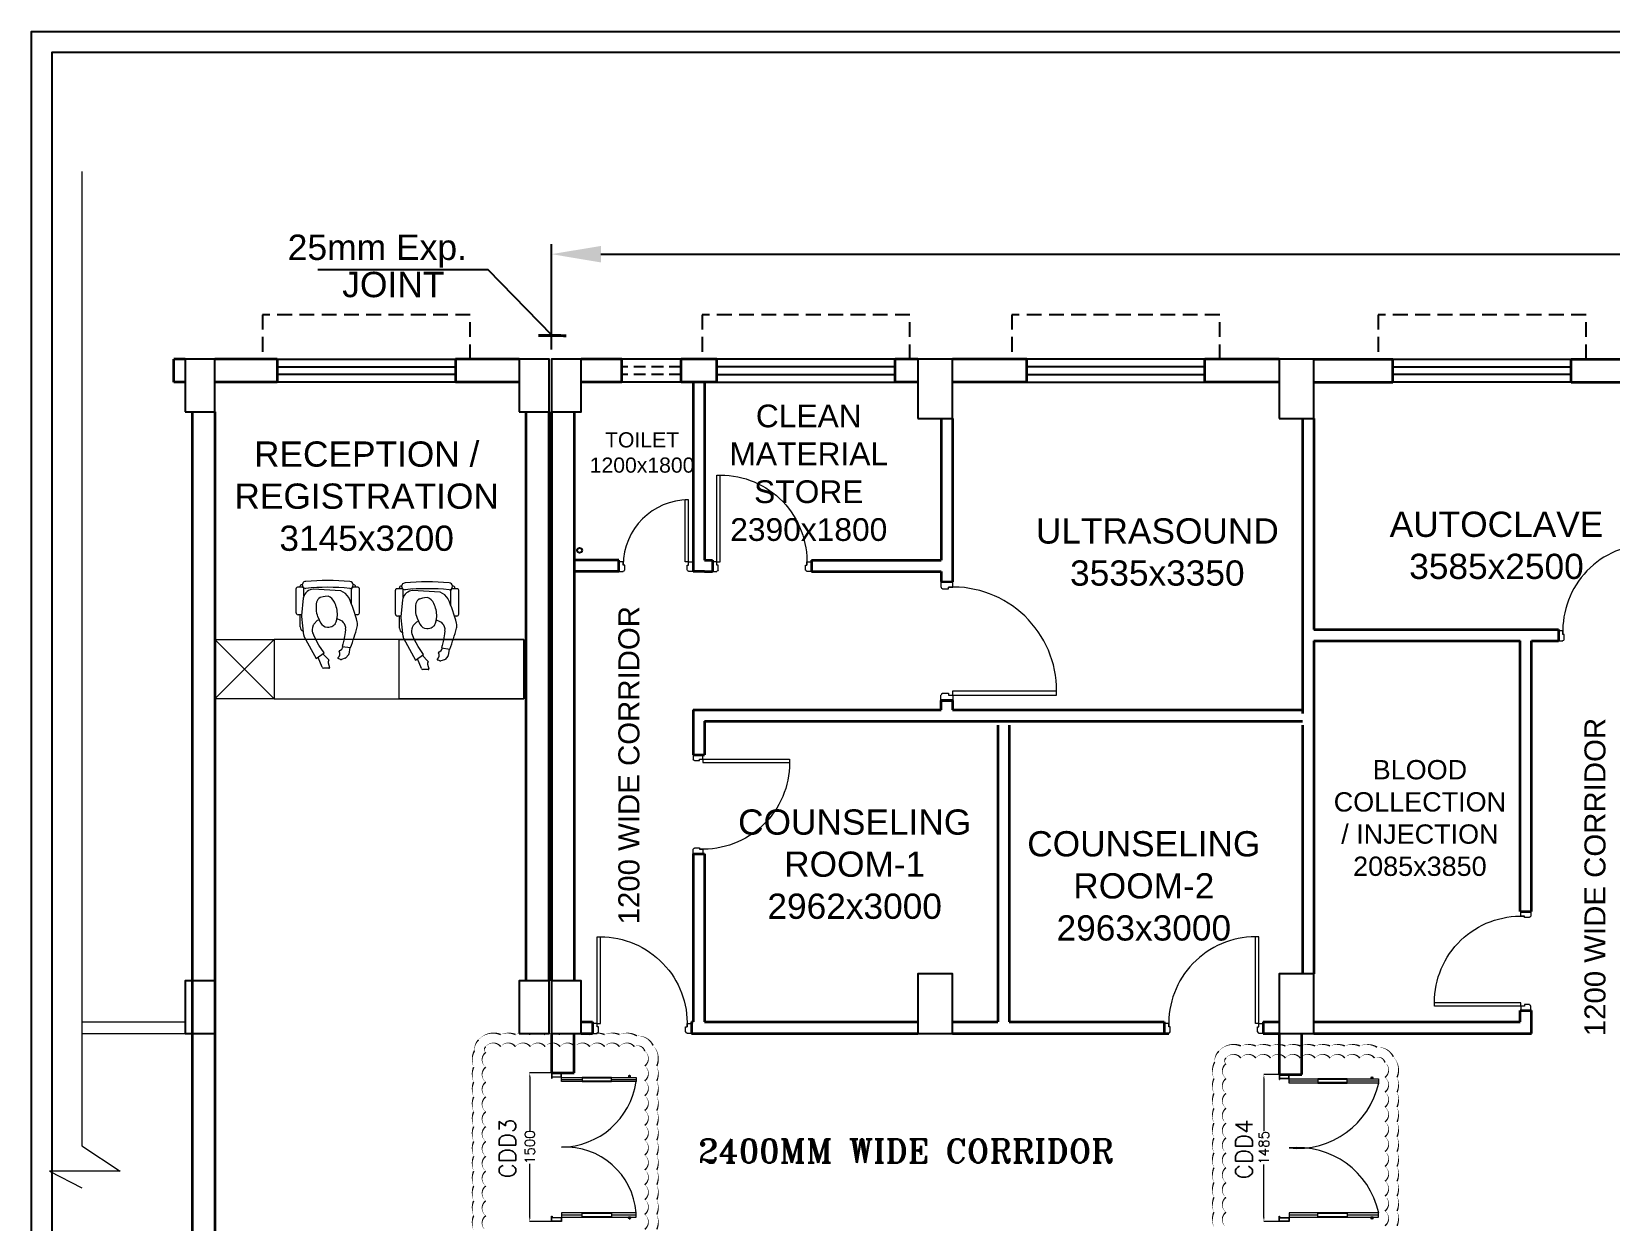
# Model space of a CAD drawing. Header units: millimetres. Extents: x 1319230 to 2124380, y -346496 to -91575.
# Drawn here: x 2083807 to 2099755, y -250066 to -238045 of the extents above; entities that cross this region are included whole.
import ezdxf
from ezdxf.enums import TextEntityAlignment as Align

# ---------------------------------------------------------------- set-up
doc = ezdxf.new("R2010")
doc.units = ezdxf.units.MM
doc.header["$LTSCALE"] = 600
doc.header["$MEASUREMENT"] = 0
doc.header["$PDMODE"] = 35
doc.linetypes.add('HIDDEN', pattern=[0.375, 0.25, -0.125])
for name, color, linetype, lineweight in [('1200 Door', 144, 'Continuous', 5), ('D.F', 251, 'Continuous', 5), ('DIM', 7, 'Continuous', 0), ('DOOR', 144, 'Continuous', 13), ('Double Leaf Door', 4, 'Continuous', 18), ('Double Leaf Door Emergency', 1, 'Continuous', 18), ('funiture', 30, 'Continuous', 13), ('P-Wall', 8, 'Continuous', 35)]:
    doc.layers.add(name, color=color, linetype=linetype, lineweight=lineweight)
for name, color, linetype in [('col', 5, 'Continuous'), ('Dimensions', 7, 'Continuous'), ('EXP JOINT', 3, 'Continuous'), ('Lines', 7, 'Continuous'), ('MEP_HVAC_DRAIN_PIPE', 7, 'Continuous'), ('TEXT', 6, 'Continuous'), ('wall', 1, 'Continuous'), ('Window', 4, 'Continuous')]:
    doc.layers.add(name, color=color, linetype=linetype)
doc.styles.add('ARIAL', font='arial.ttf')
doc.styles.add('ROMANS', font='romans.shx')
doc.styles.add('ROMANT', font='romant.shx')
doc.dimstyles.new('AEPL1', dxfattribs={"dimtxt": 100, "dimasz": 40, "dimexe": 1.25, "dimexo": 5, "dimtad": 0, "dimdec": 0, "dimtxsty": 'ROMANS', "dimcen": 2.5, "dimclrd": 250, "dimclre": 250, "dimclrt": 7, "dimadec": 0, "dimazin": 0, "dimtfac": 1, "dimtdec": 0, "dimtmove": 0, "dimatfit": 3, "dimfxl": 1, "dimlwd": 0, "dimlwe": 0, "dimarcsym": 0})
doc.dimstyles.new('CSB', dxfattribs={"dimscale": 150, "dimtxt": 1.5, "dimasz": 1.5, "dimexe": 1, "dimexo": 1, "dimgap": 1, "dimtad": 1, "dimdec": 0, "dimzin": 0, "dimdsep": 46, "dimtxsty": 'ROMANS', "dimblk": 'ARCHTICK', "dimcen": 1, "dimdle": 1, "dimclrd": 5, "dimclre": 5, "dimclrt": 6, "dimadec": 0, "dimazin": 0, "dimtfac": 1, "dimtdec": 0, "dimtix": 1, "dimtmove": 2, "dimatfit": 3, "dimldrblk": 'ARCHTICK', "dimfxl": 1, "dimtolj": 1, "dimtzin": 0, "dimarcsym": 0})
doc.dimstyles.get("Standard").update_dxf_attribs({"dimscale": 1.5, "dimtxt": 150, "dimasz": 150, "dimexe": 100, "dimexo": 100, "dimgap": 0.25, "dimtad": 0, "dimdec": 0, "dimzin": 0, "dimdsep": 46, "dimtxsty": 'ARIAL', "dimcen": 0.09, "dimdle": 100, "dimclrd": 7, "dimclre": 7, "dimclrt": 7, "dimadec": 0, "dimazin": 0, "dimtfac": 1, "dimtdec": 0, "dimtofl": 0, "dimtmove": 0, "dimatfit": 3, "dimfxl": 1, "dimtolj": 1, "dimtzin": 0, "dimarcsym": 0})

# ---------------------------------------------------------------- blocks, each defined once
blk = doc.blocks.new('A$C19B8274B')
at = {"layer": 'DOOR'}
blk.add_line((-45, 925), (-80, 925), dxfattribs=at)
at = {"layer": 'DOOR', "color": 8}
for p, q in [((-80, 50), (-80, 925)), ((-45, 50), (-45, 925)), ((-45, 50), (-80, 50)), ((-955, -50), (-955, -47.5)), ((-940, -35), (-942.5, -35)), ((-60, -35), (-57.5, -35)), ((-45, -50), (-45, -47.5))]:
    blk.add_line(p, q, dxfattribs=at)
for points in [[(-940, 15), (-955, 15), (-955, 50), (-1000, 50), (-1000, -50), (-955, -50)], [(-940, -35), (-940, 15)], [(-60, 15), (-45, 15), (-45, 50), (0, 50), (0, -50), (-45, -50)], [(-60, -35), (-60, 15)]]:
    blk.add_lwpolyline(points, dxfattribs=at)
for centre, radius, start, end in [((-80, 50), 875, 90, 182.29244), ((-955, -35), 12.5, 270, 0), ((-45, -35), 12.5, 180, 270)]:
    blk.add_arc(centre, radius, start, end, dxfattribs=at)
blk = doc.blocks.new('W1800')
at = {"layer": 'wall', "color": 7}
for p, q in [((0, -58), (0, 173)), ((1800, 173), (1800, -58))]:
    blk.add_line(p, q, dxfattribs=at)
at = {"layer": 'Window'}
for p, q in [((0, 173), (1800, 173)), ((0, 98), (1800, 98)), ((1800, 18), (0, 18)), ((1800, -58), (0, -58))]:
    blk.add_line(p, q, dxfattribs=at)
blk = doc.blocks.new('*D153')
at = {"layer": 'D.F', "color": 5, "lineweight": -2, "transparency": 16777216}
for p, q in [((2089059, -241256), (2089059, -240194)), ((2089559, -240294), (2102018, -240294)), ((2121834, -240294), (2109376, -240294)), ((2122334, -241256), (2122334, -240194))]:
    blk.add_line(p, q, dxfattribs=at)
at = {"layer": 'D.F', "color": 5, "transparency": 16777216}
for points in [[(2089559, -240211), (2089559, -240378), (2089059, -240294)], [(2121834, -240378), (2121834, -240211), (2122334, -240294)]]:
    blk.add_solid(points, dxfattribs=at)
at = {"layer": 'Defpoints', "color": 0, "transparency": 16777216}
for p in [(2089059, -240294), (2089059, -241356), (2122334, -241356)]:
    blk.add_point(p, dxfattribs=at)
at = {"layer": 'D.F', "color": 7, "transparency": 16777216, "insert": (2105697, -240294), "char_height": 750, "attachment_point": 5, "style": 'ROMANT'}
blk.add_mtext('\\A1;{\\H0.6667x;INFERTILITY CENTER}', dxfattribs=at)
blk = doc.blocks.new('750')
at = {"layer": 'DOOR', "color": 8}
for p, q in [((-50, 705), (-47.5, 705)), ((-35, 690), (-35, 692.5)), ((-50, 45), (-47.5, 45)), ((-35, 60), (-35, 57.5)), ((50, 45), (50, 80)), ((50, 80), (675, 80)), ((50, 45), (675, 45)), ((675, 45), (675, 80))]:
    blk.add_line(p, q, dxfattribs=at)
for points in [[(15, 690), (15, 705), (50, 705), (50, 750), (-50, 750), (-50, 705)], [(-35, 690), (15, 690)], [(15, 60), (15, 45), (50, 45), (50, 0), (-50, 0), (-50, 45)], [(-35, 60), (15, 60)]]:
    blk.add_lwpolyline(points, dxfattribs=at)
for centre, radius, start, end in [((-35, 705), 12.5, 180, 270), ((15, 45), 660, 0, 90), ((-35, 45), 12.5, 90, 180)]:
    blk.add_arc(centre, radius, start, end, dxfattribs=at)
blk = doc.blocks.new('A$C749C31A5')
for p, q in [((132, 715), (163, 726)), ((173, 725), (195, 716)), ((288, 755), (275, 799)), ((280, 806), (329, 804)), ((281, 738), (283, 739)), ((336, 674), (281, 730)), ((343, 795), (380, 706)), ((158, 607), (82, 617)), ((88, 617), (96, 677)), ((99, 684), (126, 712)), ((142, 548), (152, 585)), ((152, 585), (158, 607)), ((396, 718), (325, 666)), ((325, 666), (373, 594)), ((373, 594), (409, 525)), ((506, 518), (396, 718)), ((126, 448), (127, 450)), ((127, 450), (130, 478)), ((130, 478), (136, 515)), ((136, 515), (142, 548)), ((409, 525), (429, 481)), ((432, 457), (428, 425)), ((531, 330), (512, 501)), ((0, 297), (0, 75)), ((18, 315), (39, 315)), ((162, 371), (148, 385)), ((179, 362), (162, 371)), ((206, 350), (179, 362)), ((207, 359), (202, 318)), ((212, 380), (207, 359)), ((221, 397), (212, 380)), ((383, 333), (356, 388)), ((384, 366), (370, 361)), ((417, 401), (384, 366)), ((515, 164), (531, 321)), ((531, 315), (563, 315)), ((544, 425), (544, 315)), ((581, 297), (581, 75)), ((72, 221), (72, 80)), ((98, 157), (129, 119)), ((287, 145), (314, 146)), ((314, 146), (334, 149)), ((334, 149), (360, 158)), ((514, 154), (515, 164)), ((12, 63), (54, 63)), ((36, 63), (36, 56)), ((54, 38), (57, 38)), ((129, 119), (169, 94)), ((169, 94), (423, 80)), ((510, 141), (510, 80)), ((524, 38), (527, 38)), ((527, 63), (569, 63)), ((545, 63), (545, 56))]:
    blk.add_line(p, q)
for centre, major_axis, start_param, end_param in [((168, 713), (9.48, 9.48), 0.392715, 1.111217), ((280, 801), (-3.64, 3.64), -0.820791, 1.065616), ((284, 734), (3.64, 3.64), 1.454932, 3.132464), ((273, 751), (-10.9, 10.9), 3.025729, 4.207208), ((329, 789), (10.9, 10.9), 5.894858, 7.03319), ((1922, -82), (-1392, 1392), 0.422326, 0.524594), ((109, 675), (9.48, 9.48), 1.575781, 2.235741), ((136, 702), (-9.48, 9.48), -0.459579, 0.004984), ((208, 587), (-44.7, 44.7), -0.389622, 0.44073), ((224, 675), (31.1, 31.1), 1.473299, 2.900347), ((182, 650), (3.16, 3.16), 4.322767, 6.041939), ((193, 712), (-3.16, 3.16), 3.044095, 5.105104), ((197, 437), (50.6, 50.6), 2.20036, 3.165612), ((388, 463), (-31.6, 31.6), 3.79164, 4.353509), ((467, 496), (31.6, 31.6), 5.612395, 6.001159), ((500, 425), (31.1, 31.1), 5.497787, 6.69493), ((18, 297), (12.6, 12.6), 0.785398, 2.356194), ((107, 403), (-63.2, 63.2), 0.524594, 1.034846), ((1343, 718), (-365, 1316), 1.549601, 1.723123), ((444, 312), (236, 54), 2.890446, 3.399922), ((277, 356), (-49.3, 49.3), -0.268954, 0.150173), ((291, 334), (67.6, 67.6), 0.764553, 1.316959), ((293, 360), (-49, 49), 4.341426, 5.496709), ((148, 247), (-177, 177), 3.73355, 4.276249), ((384, 431), (-31.6, 31.6), 3.183154, 3.79164), ((487, 325), (-31.6, 31.6), 3.824541, 4.041599), ((563, 297), (12.6, 12.6), 5.497787, 7.068583), ((318, 235), (67.3, 67.3), 2.74069, 3.590533), ((336, 210), (-40.8, 40.8), 2.779238, 3.730613), ((418, 179), (-70, 70), 2.402881, 3.670313), ((12, 75), (8.63, 8.63), 2.356194, 3.926991), ((54, 56), (-13, 13), 0.785398, 2.356194), ((54, 80), (-12.6, 12.6), 2.356194, 3.926991), ((88, 41), (-22.2, 22.2), -0.785398, 2.356194), ((291, 2090), (-38, 2027), 3.022801, 3.222589), ((291, 2090), (-2089, 53), 1.499279, 1.693085), ((493, 41), (-22.2, 22.2), 2.356194, 5.497787), ((527, 80), (-12.6, 12.6), 0.785398, 2.356194), ((527, 56), (13, 13), 3.926991, 5.497787), ((569, 75), (-8.63, 8.63), 2.356194, 3.926991)]:
    blk.add_ellipse(centre, major_axis=major_axis, ratio=1, start_param=start_param, end_param=end_param)
blk = doc.blocks.new('2000x80')
at = {"layer": 'Double Leaf Door'}
for points in [[(104188, -25358), (104193, -25358), (104193, -25061), (104188, -25061)], [(104231, -25061), (104226, -25061), (104226, -25358), (104231, -25358)], [(105556, -25061), (105561, -25061), (105561, -25358), (105556, -25358)], [(105599, -25358), (105594, -25358), (105594, -25061), (105599, -25061)]]:
    blk.add_hatch(color=6, dxfattribs=at).paths.add_polyline_path(points)
at = {"layer": 'Double Leaf Door', "color": 8}
for p, q in [((104173, -24871), (104173, -24888)), ((104188, -24869), (104175, -24869)), ((104188, -25567), (104188, -24813)), ((104188, -24813), (104231, -24813)), ((104188, -24869), (104188, -24890)), ((104209, -25061), (104209, -24813)), ((104231, -24813), (104231, -25567)), ((105599, -24813), (105556, -24813)), ((105556, -24813), (105556, -25567)), ((105577, -25061), (105577, -24813)), ((105599, -25567), (105599, -24813)), ((105599, -24869), (105612, -24869)), ((105599, -24869), (105599, -24890)), ((105614, -24871), (105614, -24888)), ((104175, -24890), (104188, -24890)), ((105612, -24890), (105599, -24890)), ((104209, -25567), (104209, -25358)), ((105577, -25567), (105577, -25358)), ((104143, -25567), (104143, -25667)), ((104184, -25567), (104143, -25567)), ((104143, -25667), (104184, -25667)), ((104145, -25569), (104145, -25665)), ((104182, -25569), (104145, -25569)), ((104145, -25665), (104184, -25665)), ((104182, -25664), (104182, -25569)), ((104194, -25664), (104182, -25664)), ((104184, -25662), (104184, -25567)), ((104195, -25662), (104184, -25662)), ((104184, -25665), (104194, -25665)), ((104184, -25667), (104195, -25667)), ((104231, -25567), (104188, -25567)), ((104194, -25665), (104194, -25664)), ((104195, -25667), (104195, -25662)), ((105556, -25567), (105599, -25567)), ((105591, -25667), (105591, -25662)), ((105591, -25662), (105603, -25662)), ((105603, -25667), (105591, -25667)), ((105593, -25665), (105593, -25664)), ((105593, -25664), (105605, -25664)), ((105603, -25665), (105593, -25665)), ((105603, -25662), (105603, -25567)), ((105603, -25567), (105643, -25567)), ((105641, -25665), (105603, -25665)), ((105643, -25667), (105603, -25667)), ((105605, -25664), (105605, -25569)), ((105605, -25569), (105641, -25569)), ((105641, -25569), (105641, -25665)), ((105643, -25567), (105643, -25667))]:
    blk.add_line(p, q, dxfattribs=at)
at = {"layer": 'Double Leaf Door', "color": 6}
for p, q in [((104231, -25061), (104188, -25061)), ((104188, -25061), (104188, -25358)), ((104193, -25358), (104193, -25061)), ((104226, -25358), (104226, -25061)), ((104231, -25358), (104231, -25061)), ((105556, -25358), (105556, -25061)), ((105556, -25061), (105599, -25061)), ((105561, -25358), (105561, -25061)), ((105594, -25358), (105594, -25061)), ((105599, -25061), (105599, -25358)), ((104188, -25358), (104231, -25358)), ((105599, -25358), (105556, -25358))]:
    blk.add_line(p, q, dxfattribs=at)
at = {"layer": 'Double Leaf Door', "color": 6, "ltscale": 100}
for p, q in [((104226, -25061), (104226, -25358)), ((105561, -25061), (105561, -25358))]:
    blk.add_line(p, q, dxfattribs=at)
at = {"layer": 'Double Leaf Door', "color": 6}
for points in [[(104188, -25061), (104188, -25358), (104193, -25358), (104193, -25061), (104188, -25061)], [(104231, -25061), (104231, -25358), (104226, -25358), (104226, -25061), (104231, -25061)], [(105556, -25061), (105556, -25358), (105561, -25358), (105561, -25061), (105556, -25061)], [(105599, -25061), (105599, -25358), (105594, -25358), (105594, -25061), (105599, -25061)]]:
    blk.add_lwpolyline(points, dxfattribs=at)
at = {"layer": 'Double Leaf Door', "ltscale": 5000}
for points in [[(104188, -25061), (104188, -25358), (104193, -25358), (104193, -25061), (104188, -25061)], [(105599, -25061), (105599, -25358), (105594, -25358), (105594, -25061), (105599, -25061)]]:
    blk.add_lwpolyline(points, dxfattribs=at)
at = {"layer": 'Double Leaf Door', "color": 8}
for centre, radius, start, end in [((104173, -24880), 3.72, 90, 270), ((104175, -24871), 1.98, 90, 180), ((104124, -25575), 769, 0.5663, 81.9975), ((105608, -25527), 716, 94.2105, 183.2258), ((105612, -24871), 1.98, 0, 90), ((105614, -24880), 3.72, 270, 90), ((104175, -24888), 1.98, 180, 270), ((105612, -24888), 1.98, 270, 0)]:
    blk.add_arc(centre, radius, start, end, dxfattribs=at)
blk = doc.blocks.new('*D170')
at = {"layer": 'Defpoints', "color": 0, "transparency": 16777216}
for p in [(2089059, -248566), (2088840, -250066), (2089059, -250066)]:
    blk.add_point(p, dxfattribs=at)
at = {"layer": 'DIM', "color": 250, "lineweight": 0, "transparency": 16777216}
for p, q in [((2089054, -248566), (2088838, -248566)), ((2088840, -248606), (2088840, -249147)), ((2088840, -250026), (2088840, -249485)), ((2089054, -250066), (2088838, -250066))]:
    blk.add_line(p, q, dxfattribs=at)
at = {"layer": 'DIM', "color": 250, "transparency": 16777216}
for points in [[(2088846, -248606), (2088833, -248606), (2088840, -248566)], [(2088833, -250026), (2088846, -250026), (2088840, -250066)]]:
    blk.add_solid(points, dxfattribs=at)
at = {"layer": 'DIM', "color": 7, "transparency": 16777216, "insert": (2088840, -249316), "char_height": 100, "attachment_point": 5, "rotation": 90, "style": 'ROMANS'}
blk.add_mtext('1500', dxfattribs=at)
blk = doc.blocks.new('2000x2100x100')
at = {"layer": 'Double Leaf Door'}
for points in [[(-17135, -48195), (-17130, -48195), (-17130, -47898), (-17135, -47898)], [(-17091, -47898), (-17096, -47898), (-17096, -48195), (-17091, -48195)], [(-15782, -47898), (-15777, -47898), (-15777, -48195), (-15782, -48195)], [(-15738, -48195), (-15743, -48195), (-15743, -47898), (-15738, -47898)]]:
    blk.add_hatch(color=6, dxfattribs=at).paths.add_polyline_path(points)
at = {"layer": 'Double Leaf Door', "color": 6}
for p, q in [((-17091, -47898), (-17135, -47898)), ((-17135, -47898), (-17135, -48195)), ((-17130, -48195), (-17130, -47898)), ((-17096, -48195), (-17096, -47898)), ((-17091, -48195), (-17091, -47898)), ((-15782, -48195), (-15782, -47898)), ((-15782, -47898), (-15738, -47898)), ((-15777, -48195), (-15777, -47898)), ((-15743, -48195), (-15743, -47898)), ((-15738, -47898), (-15738, -48195)), ((-17135, -48195), (-17091, -48195)), ((-15738, -48195), (-15782, -48195))]:
    blk.add_line(p, q, dxfattribs=at)
at = {"layer": 'Double Leaf Door', "color": 6, "ltscale": 100}
for p, q in [((-17096, -47898), (-17096, -48195)), ((-15777, -47898), (-15777, -48195))]:
    blk.add_line(p, q, dxfattribs=at)
at = {"layer": 'Double Leaf Door', "color": 8}
for p, q in [((-17179, -48484), (-17179, -48584)), ((-17139, -48484), (-17179, -48484)), ((-17179, -48584), (-17139, -48584)), ((-17177, -48486), (-17177, -48582)), ((-17141, -48486), (-17177, -48486)), ((-17177, -48582), (-17139, -48582)), ((-17141, -48581), (-17141, -48486)), ((-17129, -48581), (-17141, -48581)), ((-17139, -48579), (-17139, -48484)), ((-17127, -48579), (-17139, -48579)), ((-17139, -48582), (-17129, -48582)), ((-17139, -48584), (-17127, -48584)), ((-17129, -48582), (-17129, -48581)), ((-17127, -48584), (-17127, -48579)), ((-15746, -48584), (-15746, -48579)), ((-15746, -48579), (-15734, -48579)), ((-15734, -48584), (-15746, -48584)), ((-15744, -48582), (-15744, -48581)), ((-15744, -48581), (-15732, -48581)), ((-15734, -48582), (-15744, -48582)), ((-15734, -48579), (-15734, -48484)), ((-15734, -48484), (-15694, -48484)), ((-15696, -48582), (-15734, -48582)), ((-15694, -48584), (-15734, -48584)), ((-15732, -48581), (-15732, -48486)), ((-15732, -48486), (-15696, -48486)), ((-15696, -48486), (-15696, -48582)), ((-15694, -48484), (-15694, -48584))]:
    blk.add_line(p, q, dxfattribs=at)
at = {"layer": 'Double Leaf Door', "color": 6}
for points in [[(-17135, -47898), (-17135, -48195), (-17130, -48195), (-17130, -47898), (-17135, -47898)], [(-17091, -47898), (-17091, -48195), (-17096, -48195), (-17096, -47898), (-17091, -47898)], [(-15782, -47898), (-15782, -48195), (-15777, -48195), (-15777, -47898), (-15782, -47898)], [(-15738, -47898), (-15738, -48195), (-15743, -48195), (-15743, -47898), (-15738, -47898)]]:
    blk.add_lwpolyline(points, dxfattribs=at)
at = {"layer": 'Double Leaf Door', "ltscale": 5000}
for points in [[(-17135, -47898), (-17135, -48195), (-17130, -48195), (-17130, -47898), (-17135, -47898)], [(-15738, -47898), (-15738, -48195), (-15743, -48195), (-15743, -47898), (-15738, -47898)]]:
    blk.add_lwpolyline(points, dxfattribs=at)
at = {"layer": 'Double Leaf Door', "color": 8}
for centre, start, end in [((-17273, -48400), 354.2929, 77.5181), ((-15600, -48400), 102.4819, 185.7071)]:
    blk.add_arc(centre, 841, start, end, dxfattribs=at)
at = {"layer": 'Double Leaf Door Emergency', "color": 8}
for p, q in [((-17149, -47637), (-17149, -47655)), ((-17135, -47635), (-17147, -47635)), ((-17147, -47657), (-17135, -47657)), ((-17135, -48484), (-17135, -47580)), ((-17135, -47580), (-17091, -47580)), ((-17135, -47635), (-17135, -47657)), ((-17113, -47898), (-17113, -47580)), ((-17091, -47580), (-17091, -48484)), ((-15738, -47580), (-15782, -47580)), ((-15782, -47580), (-15782, -48484)), ((-15760, -47898), (-15760, -47580)), ((-15738, -48484), (-15738, -47580)), ((-15738, -47635), (-15726, -47635)), ((-15738, -47635), (-15738, -47657)), ((-15726, -47657), (-15738, -47657)), ((-15724, -47637), (-15724, -47655)), ((-17113, -48484), (-17113, -48195)), ((-15760, -48484), (-15760, -48195)), ((-17091, -48484), (-17135, -48484)), ((-15782, -48484), (-15738, -48484))]:
    blk.add_line(p, q, dxfattribs=at)
for centre, radius, start, end in [((-17149, -47646), 3.72, 90, 270), ((-17147, -47637), 1.98, 90, 180), ((-17147, -47655), 1.98, 180, 270), ((-15726, -47637), 1.98, 0, 90), ((-15726, -47655), 1.98, 270, 0), ((-15724, -47646), 3.72, 270, 90)]:
    blk.add_arc(centre, radius, start, end, dxfattribs=at)
blk = doc.blocks.new('*D171')
at = {"layer": 'Defpoints', "color": 0, "transparency": 16777216}
for p in [(2096255, -248581), (2096409, -248581), (2096409, -250066)]:
    blk.add_point(p, dxfattribs=at)
at = {"layer": 'Dimensions', "color": 250, "lineweight": 0, "transparency": 16777216}
for p, q in [((2096404, -248581), (2096253, -248581)), ((2096255, -248621), (2096255, -249154)), ((2096255, -250026), (2096255, -249492)), ((2096404, -250066), (2096253, -250066))]:
    blk.add_line(p, q, dxfattribs=at)
at = {"layer": 'Dimensions', "color": 250, "transparency": 16777216}
for points in [[(2096261, -248621), (2096248, -248621), (2096255, -248581)], [(2096248, -250026), (2096261, -250026), (2096255, -250066)]]:
    blk.add_solid(points, dxfattribs=at)
at = {"layer": 'Dimensions', "color": 7, "transparency": 16777216, "insert": (2096255, -249323), "char_height": 100, "attachment_point": 5, "rotation": 90, "style": 'ROMANS'}
blk.add_mtext('1485', dxfattribs=at)
blk = doc.blocks.new('*D305')
at = {"layer": 'Defpoints', "color": 0, "transparency": 16777216}
for p in [(2089059, -248566), (2088840, -250066), (2089059, -250066)]:
    blk.add_point(p, dxfattribs=at)
at = {"layer": 'DIM', "color": 250, "lineweight": 0, "transparency": 16777216}
for p, q in [((2089054, -248566), (2088838, -248566)), ((2088840, -248606), (2088840, -249146)), ((2088840, -250026), (2088840, -249485)), ((2089054, -250066), (2088838, -250066))]:
    blk.add_line(p, q, dxfattribs=at)
at = {"layer": 'DIM', "color": 250, "transparency": 16777216}
for points in [[(2088833, -248606), (2088846, -248606), (2088840, -248566)], [(2088833, -250026), (2088846, -250026), (2088840, -250066)]]:
    blk.add_solid(points, dxfattribs=at)
at = {"layer": 'DIM', "color": 7, "transparency": 16777216, "insert": (2088840, -249316), "char_height": 100, "attachment_point": 5, "rotation": 90, "style": 'ROMANS'}
blk.add_mtext('1500', dxfattribs=at)

msp = doc.modelspace()

# ---------------------------------------------------------------- linework, layer by layer
for points in [[(2124380.5, -238045.4), (2124380.5, -266855.7), (2083807.4, -266855.7), (2083807.4, -238045.4)], [(2124171.8, -238254.1), (2124171.8, -266647.1), (2084016, -266647.1), (2084016, -238254.1)]]:
    msp.add_lwpolyline(points, close=True)
at = {"layer": 'col'}
for points in [[(2085359.1, -241885.8), (2085659.1, -241885.8), (2085659.1, -241355.8), (2085359.1, -241355.8)], [(2085359.1, -241885.8), (2085659.1, -241885.8), (2085659.1, -241355.8), (2085359.1, -241355.8)], [(2088734.1, -241885.8), (2089034.1, -241885.8), (2089034.1, -241355.8), (2088734.1, -241355.8)], [(2088734.1, -241885.8), (2089034.1, -241885.8), (2089034.1, -241355.8), (2088734.1, -241355.8)], [(2089059.1, -241885.8), (2089359.1, -241885.8), (2089359.1, -241355.8), (2089059.1, -241355.8)], [(2089059.1, -241885.8), (2089359.1, -241885.8), (2089359.1, -241355.8), (2089059.1, -241355.8)], [(2092759.1, -241955.8), (2093109.1, -241955.8), (2093109.1, -241355.8), (2092759.1, -241355.8)], [(2092759.1, -241955.8), (2093109.1, -241955.8), (2093109.1, -241355.8), (2092759.1, -241355.8)], [(2096409.1, -241955.8), (2096759.1, -241955.8), (2096759.1, -241355.8), (2096409.1, -241355.8)], [(2096409.1, -241955.8), (2096759.1, -241955.8), (2096759.1, -241355.8), (2096409.1, -241355.8)], [(2085359.1, -248165.8), (2085659.1, -248165.8), (2085659.1, -247635.8), (2085359.1, -247635.8)], [(2085359.1, -248165.8), (2085659.1, -248165.8), (2085659.1, -247635.8), (2085359.1, -247635.8)], [(2088734.1, -248165.8), (2089034.1, -248165.8), (2089034.1, -247635.8), (2088734.1, -247635.8)], [(2088734.1, -248165.8), (2089034.1, -248165.8), (2089034.1, -247635.8), (2088734.1, -247635.8)], [(2089059.1, -248165.8), (2089359.1, -248165.8), (2089359.1, -247635.8), (2089059.1, -247635.8)], [(2089059.1, -248165.8), (2089359.1, -248165.8), (2089359.1, -247635.8), (2089059.1, -247635.8)], [(2092759.1, -248165.8), (2093109.1, -248165.8), (2093109.1, -247565.8), (2092759.1, -247565.8)], [(2092759.1, -248165.8), (2093109.1, -248165.8), (2093109.1, -247565.8), (2092759.1, -247565.8)], [(2096409.1, -248165.8), (2096759.1, -248165.8), (2096759.1, -247565.8), (2096409.1, -247565.8)], [(2096409.1, -248165.8), (2096759.1, -248165.8), (2096759.1, -247565.8), (2096409.1, -247565.8)]]:
    msp.add_lwpolyline(points, close=True, dxfattribs=at)
at = {"layer": 'D.F', "linetype": 'Continuous'}
for p, q in [((2084315.3, -239457.8), (2084315.3, -249302.6)), ((2084315.3, -248050.8), (2085359.1, -248050.8)), ((2084315.3, -248165.8), (2085359.1, -248165.8)), ((2084315.3, -249302.6), (2084700.6, -249558)), ((2083986.8, -249558), (2084315.3, -249727)), ((2084700.6, -249558), (2083986.8, -249558))]:
    msp.add_line(p, q, dxfattribs=at)
at = {"layer": 'DIM', "color": 5}
for points in [[(2088273, -250157.6, 0, 15, -0.201399), (2088273, -250007.6, 0, 15, -0.201399), (2088273, -249857.6, 0, 15, -0.201399), (2088273, -249707.6, 0, 15, -0.201399), (2088273, -249557.6, 0, 15, -0.201399), (2088273, -249407.6, 0, 15, -0.201399), (2088273, -249257.6, 0, 15, -0.201399), (2088273, -249107.6, 0, 15, -0.201399), (2088273, -248957.6, 0, 15, -0.201399), (2088273, -248807.6, 0, 15, -0.201399), (2088273, -248657.6, 0, 15, -0.201399), (2088273, -248507.6, 0, 15, -0.2280282), (2088281.5, -248339.8, 0, 15, -0.2252575), (2088322.9, -248231, 0, 15, -0.3265496), (2088545.4, -248178.1, 0, 15, -0.201399), (2088695.4, -248178.1, 0, 15, -0.201399), (2088845.4, -248178.1, 0, 15, -0.201399), (2088995.4, -248178.1, 0, 15, -0.201399), (2089145.4, -248178.1, 0, 15, -0.201399), (2089295.4, -248178.1, 0, 15, -0.201399), (2089445.4, -248178.1, 0, 15, -0.201399), (2089595.4, -248178.1, 0, 15, -0.201399), (2089745.4, -248178.1, 0, 15, -0.2405219), (2089921.1, -248191.2, 0, 15, -0.3035063), (2090085.4, -248287.7, 0, 15, -0.296164), (2090122.8, -248495.4, 0, 15, -0.201399), (2090122.8, -248645.4, 0, 15, -0.201399), (2090122.8, -248795.4, 0, 15, -0.201399), (2090122.8, -248945.4, 0, 15, -0.201399), (2090122.8, -249095.4, 0, 15, -0.201399), (2090122.8, -249245.4, 0, 15, -0.201399), (2090122.8, -249395.4, 0, 15, -0.201399), (2090122.8, -249545.4, 0, 15, -0.201399), (2090122.8, -249695.4, 0, 15, -0.201399), (2090122.8, -249845.4, 0, 15, -0.201399), (2090122.8, -249995.4, 0, 15, -0.201399), (2090122.8, -250145.4, 0, 15, -0.3077757)], [(2095749.9, -250122.6, 0, 15, -0.201399), (2095749.9, -249972.6, 0, 15, -0.201399), (2095749.9, -249822.6, 0, 15, -0.201399), (2095749.9, -249672.6, 0, 15, -0.201399), (2095749.9, -249522.6, 0, 15, -0.201399), (2095749.9, -249372.6, 0, 15, -0.201399), (2095749.9, -249222.6, 0, 15, -0.201399), (2095749.9, -249072.6, 0, 15, -0.201399), (2095749.9, -248922.6, 0, 15, -0.201399), (2095749.9, -248772.6, 0, 15, -0.201399), (2095749.9, -248622.6, 0, 15, -0.2280282), (2095758.5, -248454.8, 0, 15, -0.2252575), (2095799.9, -248346, 0, 15, -0.3265496), (2096022.3, -248293.1, 0, 15, -0.201399), (2096172.3, -248293.1, 0, 15, -0.201399), (2096322.3, -248293.1, 0, 15, -0.201399), (2096472.3, -248293.1, 0, 15, -0.201399), (2096622.3, -248293.1, 0, 15, -0.201399), (2096772.3, -248293.1, 0, 15, -0.201399), (2096922.3, -248293.1, 0, 15, -0.201399), (2097072.3, -248293.1, 0, 15, -0.201399), (2097222.3, -248293.1, 0, 15, -0.2405219), (2097398, -248306.2, 0, 15, -0.3035063), (2097562.3, -248402.7, 0, 15, -0.296164), (2097599.8, -248610.4, 0, 15, -0.201399), (2097599.8, -248760.4, 0, 15, -0.201399), (2097599.8, -248910.4, 0, 15, -0.201399), (2097599.8, -249060.4, 0, 15, -0.201399), (2097599.8, -249210.4, 0, 15, -0.201399), (2097599.8, -249360.4, 0, 15, -0.201399), (2097599.8, -249510.4, 0, 15, -0.201399), (2097599.8, -249660.4, 0, 15, -0.201399), (2097599.8, -249810.4, 0, 15, -0.201399), (2097599.8, -249960.4, 0, 15, -0.201399), (2097599.8, -250110.4, 0, 15, -0.201399)]]:
    msp.add_lwpolyline(points, format="xyseb", dxfattribs=at)
at = {"layer": 'DIM', "color": 1}
for points in [[(2088395.4, -250157.6, 0, 15, -0.5), (2088395.4, -250007.6, 0, 15, -0.5), (2088395.4, -249857.6, 0, 15, -0.5), (2088395.4, -249707.6, 0, 15, -0.5), (2088395.4, -249557.6, 0, 15, -0.5), (2088395.4, -249407.6, 0, 15, -0.5), (2088395.4, -249257.6, 0, 15, -0.5), (2088395.4, -249107.6, 0, 15, -0.5), (2088395.4, -248957.6, 0, 15, -0.5), (2088395.4, -248807.6, 0, 15, -0.5), (2088395.4, -248657.6, 0, 15, -0.5), (2088395.4, -248507.6, 0, 15, -0.5), (2088395.4, -248357.6, 0, 15, -0.5), (2088395.4, -248300.4, 0, 15, -0.5), (2088545.4, -248300.4, 0, 15, -0.5), (2088695.4, -248300.4, 0, 15, -0.5), (2088845.4, -248300.4, 0, 15, -0.5), (2088995.4, -248300.4, 0, 15, -0.5), (2089145.4, -248300.4, 0, 15, -0.5), (2089295.4, -248300.4, 0, 15, -0.5), (2089445.4, -248300.4, 0, 15, -0.5), (2089595.4, -248300.4, 0, 15, -0.5), (2089745.4, -248300.4, 0, 15, -0.5), (2089895.4, -248300.4, 0, 15, -0.5), (2090000.4, -248345.4, 0, 15, -0.5), (2090000.4, -248495.4, 0, 15, -0.5), (2090000.4, -248645.4, 0, 15, -0.5), (2090000.4, -248795.4, 0, 15, -0.5), (2090000.4, -248945.4, 0, 15, -0.5), (2090000.4, -249095.4, 0, 15, -0.5), (2090000.4, -249245.4, 0, 15, -0.5), (2090000.4, -249395.4, 0, 15, -0.5), (2090000.4, -249545.4, 0, 15, -0.5), (2090000.4, -249695.4, 0, 15, -0.5), (2090000.4, -249845.4, 0, 15, -0.5), (2090000.4, -249995.4, 0, 15, -0.5), (2090000.4, -250145.4, 0, 15, -0.5)], [(2095872.3, -250122.6, 0, 15, -0.5), (2095872.3, -249972.6, 0, 15, -0.5), (2095872.3, -249822.6, 0, 15, -0.5), (2095872.3, -249672.6, 0, 15, -0.5), (2095872.3, -249522.6, 0, 15, -0.5), (2095872.3, -249372.6, 0, 15, -0.5), (2095872.3, -249222.6, 0, 15, -0.5), (2095872.3, -249072.6, 0, 15, -0.5), (2095872.3, -248922.6, 0, 15, -0.5), (2095872.3, -248772.6, 0, 15, -0.5), (2095872.3, -248622.6, 0, 15, -0.5), (2095872.3, -248472.6, 0, 15, -0.5), (2095872.3, -248415.4, 0, 15, -0.5), (2096022.3, -248415.4, 0, 15, -0.5), (2096172.3, -248415.4, 0, 15, -0.5), (2096322.3, -248415.4, 0, 15, -0.5), (2096472.3, -248415.4, 0, 15, -0.5), (2096622.3, -248415.4, 0, 15, -0.5), (2096772.3, -248415.4, 0, 15, -0.5), (2096922.3, -248415.4, 0, 15, -0.5), (2097072.3, -248415.4, 0, 15, -0.5), (2097222.3, -248415.4, 0, 15, -0.5), (2097372.3, -248415.4, 0, 15, -0.5), (2097477.4, -248460.4, 0, 15, -0.5), (2097477.4, -248610.4, 0, 15, -0.5), (2097477.4, -248760.4, 0, 15, -0.5), (2097477.4, -248910.4, 0, 15, -0.5), (2097477.4, -249060.4, 0, 15, -0.5), (2097477.4, -249210.4, 0, 15, -0.5), (2097477.4, -249360.4, 0, 15, -0.5), (2097477.4, -249510.4, 0, 15, -0.5), (2097477.4, -249660.4, 0, 15, -0.5), (2097477.4, -249810.4, 0, 15, -0.5), (2097477.4, -249960.4, 0, 15, -0.5), (2097477.4, -250110.4, 0, 15, -0.5)]]:
    msp.add_lwpolyline(points, format="xyseb", dxfattribs=at)
at = {"layer": 'funiture'}
for p, q in [((2086259.1, -244785.8), (2085659.1, -244185.8)), ((2086259.1, -244185.8), (2085659.1, -244785.8))]:
    msp.add_line(p, q, dxfattribs=at)
for points in [[(2085659.1, -244785.8), (2085659.1, -244185.8), (2086259.1, -244185.8), (2086259.1, -244785.8)], [(2085659.1, -244185.8), (2086259.1, -244185.8), (2086259.1, -244785.8), (2085659.1, -244785.8)], [(2087519.1, -244185.8), (2088779.1, -244185.8), (2088779.1, -244785.8), (2087519.1, -244785.8)]]:
    msp.add_lwpolyline(points, close=True, dxfattribs=at)
msp.add_lwpolyline([(2086259.1, -244785.8), (2088779.1, -244785.8), (2088779.1, -244185.8), (2086259.1, -244185.8), (2086259.1, -244785.8)], dxfattribs=at)
at = {"layer": 'Lines', "linetype": 'HIDDEN'}
for points in [[(2088238.3, -241355.8), (2088238.3, -240905.8), (2086138.3, -240905.8), (2086138.3, -241355.8)], [(2092679.4, -241355.8), (2092679.4, -240905.8), (2090579.4, -240905.8), (2090579.4, -241355.8)], [(2095809.4, -241355.8), (2095809.4, -240905.8), (2093709.4, -240905.8), (2093709.4, -241355.8)], [(2099508.8, -241355.8), (2099508.8, -240905.8), (2097408.8, -240905.8), (2097408.8, -241355.8)]]:
    msp.add_lwpolyline(points, dxfattribs=at)
at = {"layer": 'MEP_HVAC_DRAIN_PIPE', "linetype": 'ByBlock'}
msp.add_circle((2089342.9, -243285.8), 25, dxfattribs=at)
at = {"layer": 'P-Wall', "color": 8, "linetype": 'Continuous'}
for p, q in [((2085359.1, -241355.8), (2085244.1, -241355.8)), ((2085244.1, -241585.8), (2085244.1, -241355.8)), ((2085359.1, -241355.8), (2085244.1, -241355.8)), ((2086289.6, -241355.8), (2085659.1, -241355.8)), ((2086289.6, -241355.8), (2086289.6, -241585.8)), ((2088734.1, -241355.8), (2088089.6, -241355.8)), ((2088089.6, -241355.8), (2088089.6, -241585.8)), ((2085359.1, -241585.8), (2085244.1, -241585.8)), ((2086289.6, -241585.8), (2085659.1, -241585.8)), ((2088734.1, -241585.8), (2088089.6, -241585.8)), ((2090489.1, -241585.8), (2090489.1, -243500.7)), ((2090604.1, -241585.8), (2090604.1, -243385.7)), ((2085429.1, -241885.8), (2085429.1, -250465.8)), ((2085659.1, -241885.8), (2085659.1, -250465.8)), ((2088804.1, -247635.8), (2088804.1, -241885.8)), ((2089034.1, -247635.8), (2089034.1, -241885.8)), ((2089059.1, -241885.8), (2089059.1, -247635.8)), ((2089289.1, -241885.8), (2089289.1, -247635.8)), ((2089059.1, -241955.8), (2089059.1, -247565.8)), ((2089289.1, -241955.8), (2089289.1, -247565.8)), ((2090604.1, -243500.7), (2090489.1, -243500.7)), ((2090684.1, -243385.7), (2090684.1, -243500.7)), ((2091684.1, -243385.7), (2091684.1, -243500.7)), ((2096759.1, -244085.8), (2099229.1, -244085.8)), ((2099229.1, -244085.8), (2099229.1, -244200.8)), ((2096759.1, -244200.8), (2098844.1, -244200.8)), ((2098844.1, -246935.8), (2098844.1, -244200.8)), ((2098959.1, -246935.8), (2098959.1, -244200.8)), ((2098959.1, -244200.8), (2099229.1, -244200.8)), ((2090489.1, -244895.8), (2092994.1, -244895.8)), ((2090489.1, -244895.8), (2090489.1, -245350.8)), ((2093109.1, -244802.6), (2092994.1, -244802.6)), ((2093109.1, -244895.8), (2096529.1, -244895.8)), ((2096529.1, -244895.8), (2096644.1, -244895.8)), ((2090604.1, -245010.8), (2096529.1, -245010.8)), ((2090604.1, -245010.8), (2090604.1, -245350.8)), ((2093566.3, -245053.8), (2093566.3, -248050.8)), ((2093681.3, -245053.8), (2093681.3, -248050.8)), ((2096529.1, -245010.8), (2096644.1, -245010.8)), ((2090489.1, -245350.8), (2090604.1, -245350.8)), ((2090489.1, -246350.8), (2090604.1, -246350.8)), ((2090489.1, -246350.8), (2090489.1, -248050.8)), ((2090604.1, -246350.8), (2090604.1, -248050.8)), ((2098844.1, -246935.8), (2098959.1, -246935.8)), ((2098844.1, -247935.8), (2098959.1, -247935.8)), ((2098844.1, -248050.8), (2098844.1, -247935.8)), ((2098959.1, -248165.8), (2098959.1, -247935.8)), ((2089359.1, -248050.8), (2089474.1, -248050.8)), ((2089474.1, -248050.8), (2089474.1, -248165.8)), ((2090474.1, -248050.8), (2090489.1, -248050.8)), ((2090474.1, -248050.8), (2090474.1, -248165.8)), ((2090604.1, -248050.8), (2092759.1, -248050.8)), ((2093109.1, -248050.8), (2093566.3, -248050.8)), ((2093681.3, -248050.8), (2095249.1, -248050.8)), ((2095249.1, -248050.8), (2095249.1, -248165.8)), ((2096249.1, -248050.8), (2096249.1, -248165.8)), ((2096249.1, -248050.8), (2096409.1, -248050.8)), ((2089359.1, -248165.8), (2089474.1, -248165.8)), ((2090474.1, -248165.8), (2092759.1, -248165.8)), ((2093109.1, -248165.8), (2095294.1, -248165.8)), ((2096249.1, -248165.8), (2096409.1, -248165.8))]:
    msp.add_line(p, q, dxfattribs=at)
at = {"layer": 'P-Wall', "color": 8}
for p, q in [((2089769.1, -241355.8), (2089359.1, -241355.8)), ((2089769.1, -241585.8), (2089769.1, -241355.8)), ((2090369.1, -241585.8), (2090369.1, -241355.8)), ((2090729.4, -241355.8), (2090369.1, -241355.8)), ((2090729.4, -241585.8), (2090729.4, -241355.8)), ((2092529.4, -241585.8), (2092529.4, -241355.8)), ((2092759.1, -241355.8), (2092529.4, -241355.8)), ((2093859.4, -241355.8), (2093109.1, -241355.8)), ((2093859.4, -241585.8), (2093859.4, -241355.8)), ((2095659.4, -241585.8), (2095659.4, -241355.8)), ((2096409.1, -241355.8), (2095659.4, -241355.8)), ((2096759.1, -241355.8), (2097558.8, -241355.8)), ((2097558.8, -241585.8), (2097558.8, -241355.8)), ((2099358.8, -241355.8), (2100159.1, -241355.8)), ((2099358.8, -241585.8), (2099358.8, -241355.8)), ((2089769.1, -241585.8), (2089359.1, -241585.8)), ((2090729.4, -241585.8), (2090369.1, -241585.8)), ((2092759.1, -241585.8), (2092529.4, -241585.8)), ((2093859.4, -241585.8), (2093109.1, -241585.8)), ((2096409.1, -241585.8), (2095659.4, -241585.8)), ((2096759.1, -241585.8), (2097558.8, -241585.8)), ((2099358.8, -241585.8), (2100159.1, -241585.8)), ((2092994.1, -241955.8), (2092994.1, -243385.7)), ((2093109.1, -241955.8), (2093109.1, -243604.5)), ((2096644.1, -241955.8), (2096644.1, -244935.8)), ((2096759.1, -241955.8), (2096759.1, -244085.8)), ((2089739.1, -243385.8), (2089289.1, -243385.8)), ((2089739.1, -243500.8), (2089289.1, -243500.8)), ((2089739.1, -243500.8), (2089739.1, -243385.8)), ((2090604.1, -243385.7), (2090684.1, -243385.7)), ((2090604.1, -243500.7), (2090684.1, -243500.7)), ((2091684.1, -243385.7), (2092994.1, -243385.7)), ((2091684.1, -243500.7), (2092994.1, -243500.7)), ((2096759.1, -244200.8), (2096759.1, -247565.8)), ((2096644.1, -245050.8), (2096644.1, -247565.8)), ((2096759.1, -248050.8), (2098844.1, -248050.8)), ((2096759.1, -248165.8), (2098959.1, -248165.8))]:
    msp.add_line(p, q, dxfattribs=at)
at = {"layer": 'P-Wall'}
for p, q in [((2092994.1, -243500.7), (2092994.1, -243600.7)), ((2092994.1, -243600.7), (2093109.1, -243604.5)), ((2092994.1, -244895.8), (2092994.1, -244802.6)), ((2092994.1, -244802.6), (2093109.1, -244802.6)), ((2093109.1, -244802.6), (2093109.1, -244895.8)), ((2089059.1, -248165.8), (2089059.1, -248565.8)), ((2089289.1, -248565.8), (2089289.1, -248165.8)), ((2096409.1, -248165.8), (2096409.1, -248580.8)), ((2096639.1, -248580.8), (2096639.1, -248165.8)), ((2089059.1, -248565.8), (2089289.1, -248565.8)), ((2096409.1, -248580.8), (2096639.1, -248580.8))]:
    msp.add_line(p, q, dxfattribs=at)
at = {"layer": 'Window', "ltscale": 750}
for p, q in [((2090369.1, -241355.8), (2089769.1, -241355.8)), ((2090369.1, -241585.8), (2089769.1, -241585.8))]:
    msp.add_line(p, q, dxfattribs=at)
at = {"layer": 'Window', "linetype": 'HIDDEN', "ltscale": 0.8}
for p, q in [((2090369.1, -241430.8), (2089769.1, -241430.8)), ((2090369.1, -241510.8), (2089769.1, -241510.8))]:
    msp.add_line(p, q, dxfattribs=at)

# ---------------------------------------------------------------- block references
at = {"layer": 'DOOR', "color": 7, "rotation": 180}
for p in [(2088089.6, -241413.3), (2099358.8, -241413.3)]:
    msp.add_blockref('W1800', p, dxfattribs=at)
at = {"layer": 'DOOR', "color": 7, "xscale": -1, "rotation": 180}
for p in [(2090729.4, -241413.3), (2093859.4, -241413.3)]:
    msp.add_blockref('W1800', p, dxfattribs=at)
at = {"layer": 'DOOR', "linetype": 'Continuous', "xscale": -1}
for p in [(2090684.1, -243450.7), (2089474.1, -248115.8)]:
    msp.add_blockref('A$C19B8274B', p, dxfattribs=at)
at = {"layer": 'DOOR', "rotation": 90}
msp.add_blockref('750', (2090489.1, -243450.7), dxfattribs=at)
at = {"layer": 'DOOR', "linetype": 'Continuous'}
for p in [(2100229.1, -244150.8), (2096249.1, -248115.8)]:
    msp.add_blockref('A$C19B8274B', p, dxfattribs=at)
at = {"layer": 'DOOR', "linetype": 'Continuous', "xscale": 1.199999999999721, "yscale": 1.199999999999721, "zscale": 1.199999999999721, "rotation": 270}
msp.add_blockref('A$C19B8274B', (2093051.6, -244802.6), dxfattribs=at)
at = {"layer": 'DOOR', "linetype": 'Continuous', "xscale": -1}
for p, rotation in [((2090539.1, -245350.8), 270), ((2098901.6, -247935.8), 89.99999999999972)]:
    msp.add_blockref('A$C19B8274B', p, dxfattribs=dict(at, rotation=rotation))
at = {"layer": 'Double Leaf Door', "color": 8, "rotation": 270}
msp.add_blockref('2000x80', (2114726.3, -144422.4), dxfattribs=at)
at = {"layer": 'Double Leaf Door', "rotation": 270}
msp.add_blockref('2000x2100x100', (2144993, -265759.8), dxfattribs=at)
at = {"layer": 'funiture', "xscale": 1.099999999714782, "yscale": 1.099999999714782, "zscale": 1.099999999714782, "rotation": 180}
for p in [(2087118.6, -243590.5), (2088122, -243604.5)]:
    msp.add_blockref('A$C749C31A5', p, dxfattribs=at)

# ---------------------------------------------------------------- texts
at = {"layer": '1200 Door', "color": 7, "linetype": 'ByBlock', "style": 'ROMANS'}
for s, p in [('CDD3', (2088698.4, -249630.3, -42965.3)), ('CDD4', (2096138.2, -249639.5, -42965.3))]:
    msp.add_text(s, height=169.52, rotation=90, dxfattribs=at).set_placement(p)
at = {"layer": 'EXP JOINT', "color": 6, "style": 'ARIAL'}
for s, p in [('25mm Exp.', (2087299.6, -240224.6)), ('JOINT', (2087462.2, -240600.7))]:
    msp.add_text(s, height=256.29, dxfattribs=at).set_placement(p, align=Align.MIDDLE_CENTER)
at = {"layer": 'TEXT', "color": 8, "style": 'ARIAL'}
for p in [(2090010.7, -245456.9), (2099768.9, -246586.9)]:
    msp.add_text('1200 WIDE CORRIDOR', height=212.5, rotation=90, dxfattribs=at).set_placement(p, align=Align.BOTTOM_CENTER)
at = {"layer": 'TEXT', "color": 8, "style": 'ROMANT'}
msp.add_text('2400MM WIDE CORRIDOR', height=240, dxfattribs=at).set_placement((2092637.7, -249545.3), align=Align.BOTTOM_CENTER)
at = {"layer": 'TEXT', "color": 8, "style": 'ARIAL'}
for s, insert, char_height, width, attachment_point in [('CLEAN MATERIAL STORE\\P2390x1800', (2091657.6, -242504), 229.5, 2440.433, 5), ('RECEPTION / REGISTRATION 3145x3200', (2087192, -242740.4), 255, 2770.907, 5), ('TOILET\\P1200x1800', (2089973.9, -242298.6), 153, 1626.956, 5), ('ULTRASOUND\\P3535x3350', (2095178.5, -243304.7), 255, 2711.593, 5), ('AUTOCLAVE\\P3585x2500', (2098604, -242895.4), 255, 2572.786, 2), ('BLOOD COLLECTION\\P/ INJECTION \\P2085x3850', (2097830.5, -245991.3), 195.075, 2119.744, 5), ('COUNSELING\\PROOM-1 2962x3000', (2092121.3, -246458.1), 255, 2711.593, 5), ('COUNSELING\\PROOM-2\\P2963x3000', (2095041.9, -246677.5), 255, 2711.593, 5)]:
    msp.add_mtext(s, dxfattribs=dict(at, insert=insert, char_height=char_height, width=width, attachment_point=attachment_point))

# ---------------------------------------------------------------- dimensions: what is measured, and where the dimension line sits
at = {"layer": 'D.F'}
dim = msp.add_linear_dim(base=(2089059.1, -240294.2), p1=(2122334.1, -241355.8), p2=(2089059.1, -241355.8), angle=180, text='{\\H0.6667x;INFERTILITY CENTER}', dimstyle='Standard', override={"dimscale": 1, "dimtxt": 750, "dimasz": 500, "dimtxsty": 'ROMANT', "dimclrd": 5, "dimclre": 5, "dimclrt": 7}, dxfattribs=at)
dim.commit()
dim.dimension.update_dxf_attribs({"geometry": '*D153', "text_midpoint": (2105696.6, -240294.2), "dimtype": 161})
at = {"layer": 'DIM'}
for picture in ['*D170', '*D305']:
    dim = msp.add_linear_dim(base=(2088839.6, -250065.8), p1=(2089059.1, -248565.8), p2=(2089059.1, -250065.8), angle=90, dimstyle='AEPL1', dxfattribs=at)
    dim.commit()
    dim.dimension.update_dxf_attribs({"geometry": picture, "text_midpoint": (2088839.6, -249315.8)})
at = {"layer": 'Dimensions'}
dim = msp.add_linear_dim(base=(2096254.6, -248580.8), p1=(2096409.1, -250065.8), p2=(2096409.1, -248580.8), angle=90, dimstyle='AEPL1', dxfattribs=at)
dim.commit()
dim.dimension.update_dxf_attribs({"geometry": '*D171', "text_midpoint": (2096254.6, -249323.3), "dimtype": 160})

# ---------------------------------------------------------------- leaders
at = {"layer": 'EXP JOINT'}
msp.add_leader([(2089066.3, -241116.2), (2088419, -240452), (2086698.8, -240452)], dimstyle='CSB', override={"dimscale": 100, "dimasz": 2, "dimtxsty": 'ROMANS'}, dxfattribs=at)

doc.saveas('drawing.dxf')
